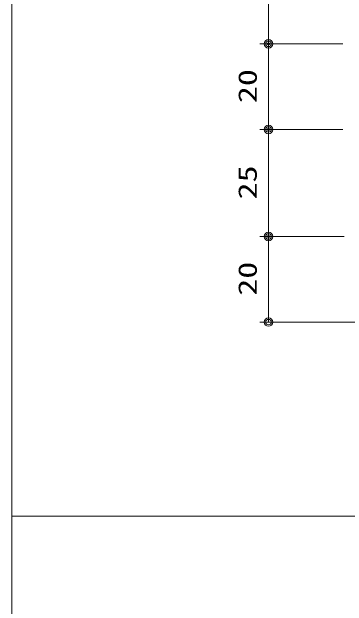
# Model space of a CAD drawing. Units: millimetres on the paper. Extents: x -395 to 395, y -281 to 281.
# Drawn here: x -395.3 to -317, y 0 to 138.8 of the extents above; entities that cross this region are included whole.
import ezdxf
from ezdxf.enums import TextEntityAlignment as Align

# ---------------------------------------------------------------- set-up
doc = ezdxf.new("R2010")
doc.units = ezdxf.units.MM
doc.header["$PDMODE"] = 32
doc.header["$PDSIZE"] = 0.5
for name, color, linetype, lineweight in [('0-2_USERZ', 3, 'Continuous', 9), ('0-3_F-1', 7, 'Continuous', 9), ('0-9_SUNPOU', 3, 'Continuous', 9), ('0-A_0', 7, 'Continuous', 9)]:
    doc.layers.add(name, color=color, linetype=linetype, lineweight=lineweight)
doc.layers.add('0-B_DEFPOINTS', color=1, linetype='Continuous')
doc.styles.add('ＭＳ ゴシック', font='')
doc.styles.get('ＭＳ ゴシック').set_extended_font_data('MS Gothic')

# ---------------------------------------------------------------- blocks, each defined once
blk = doc.blocks.new('図枠')
at = {"layer": '0-3_F-1'}
blk.add_lwpolyline([(790.6, 0), (0, 0), (0, 562), (790.6, 562)], close=True, dxfattribs=at)
blk = doc.blocks.new('DOT1')
at = {"layer": '0-A_0'}
blk.add_line((0, 0), (-1, 0), dxfattribs=at)
for radius in [0.5, 0.325]:
    blk.add_circle((0, 0), radius, dxfattribs=at)

msp = doc.modelspace()

# ---------------------------------------------------------------- linework, layer by layer
at = {"layer": '0-2_USERZ'}
for p, q in [((-335.415, 224.376), (-335.415, 133.376)), ((-318.07, 131.376), (-337.415, 131.376)), ((-318.07, 131.376), (-337.415, 131.376)), ((-335.415, 129.376), (-335.415, 113.376)), ((-318.07, 111.376), (-337.415, 111.376)), ((-318.07, 111.376), (-337.415, 111.376)), ((-335.415, 88.372), (-335.415, 109.376)), ((-317.77, 86.372), (-337.415, 86.372)), ((-317.77, 86.372), (-337.415, 86.372)), ((-335.415, 68.372), (-335.415, 84.372)), ((-258.07, 66.372), (-337.415, 66.372))]:
    msp.add_line(p, q, dxfattribs=at)
at = {"layer": '0-9_SUNPOU'}
msp.add_line((-395.323, 21.002), (395.277, 21.002), dxfattribs=at)
at = {"layer": '0-B_DEFPOINTS'}
for p in [(-335.415, 131.376), (-335.415, 111.376), (-335.415, 86.372)]:
    msp.add_point(p, dxfattribs=at)

# ---------------------------------------------------------------- block references
at = {"layer": '0-2_USERZ'}
msp.add_blockref('図枠', (-395.323, -280.998), dxfattribs=at)
at = {"layer": '0-2_USERZ', "xscale": 2, "yscale": 2}
for p, rotation in [((-335.415, 131.376), 270), ((-335.415, 131.376), 90), ((-335.415, 111.376), 270), ((-335.415, 111.376), 90), ((-335.415, 86.372), 270), ((-335.415, 86.372), 90), ((-335.415, 66.372), 270)]:
    msp.add_blockref('DOT1', p, dxfattribs=dict(at, rotation=rotation))

# ---------------------------------------------------------------- texts
at = {"layer": '0-2_USERZ', "style": 'ＭＳ ゴシック', "width": 1.35}
for s, p in [('20', (-336.832, 117.519)), ('25', (-336.832, 95.017)), ('20', (-336.832, 72.515))]:
    msp.add_text(s, height=4.333, rotation=90, dxfattribs=at).set_placement(p, align=Align.BOTTOM_LEFT)

doc.saveas('drawing.dxf')
